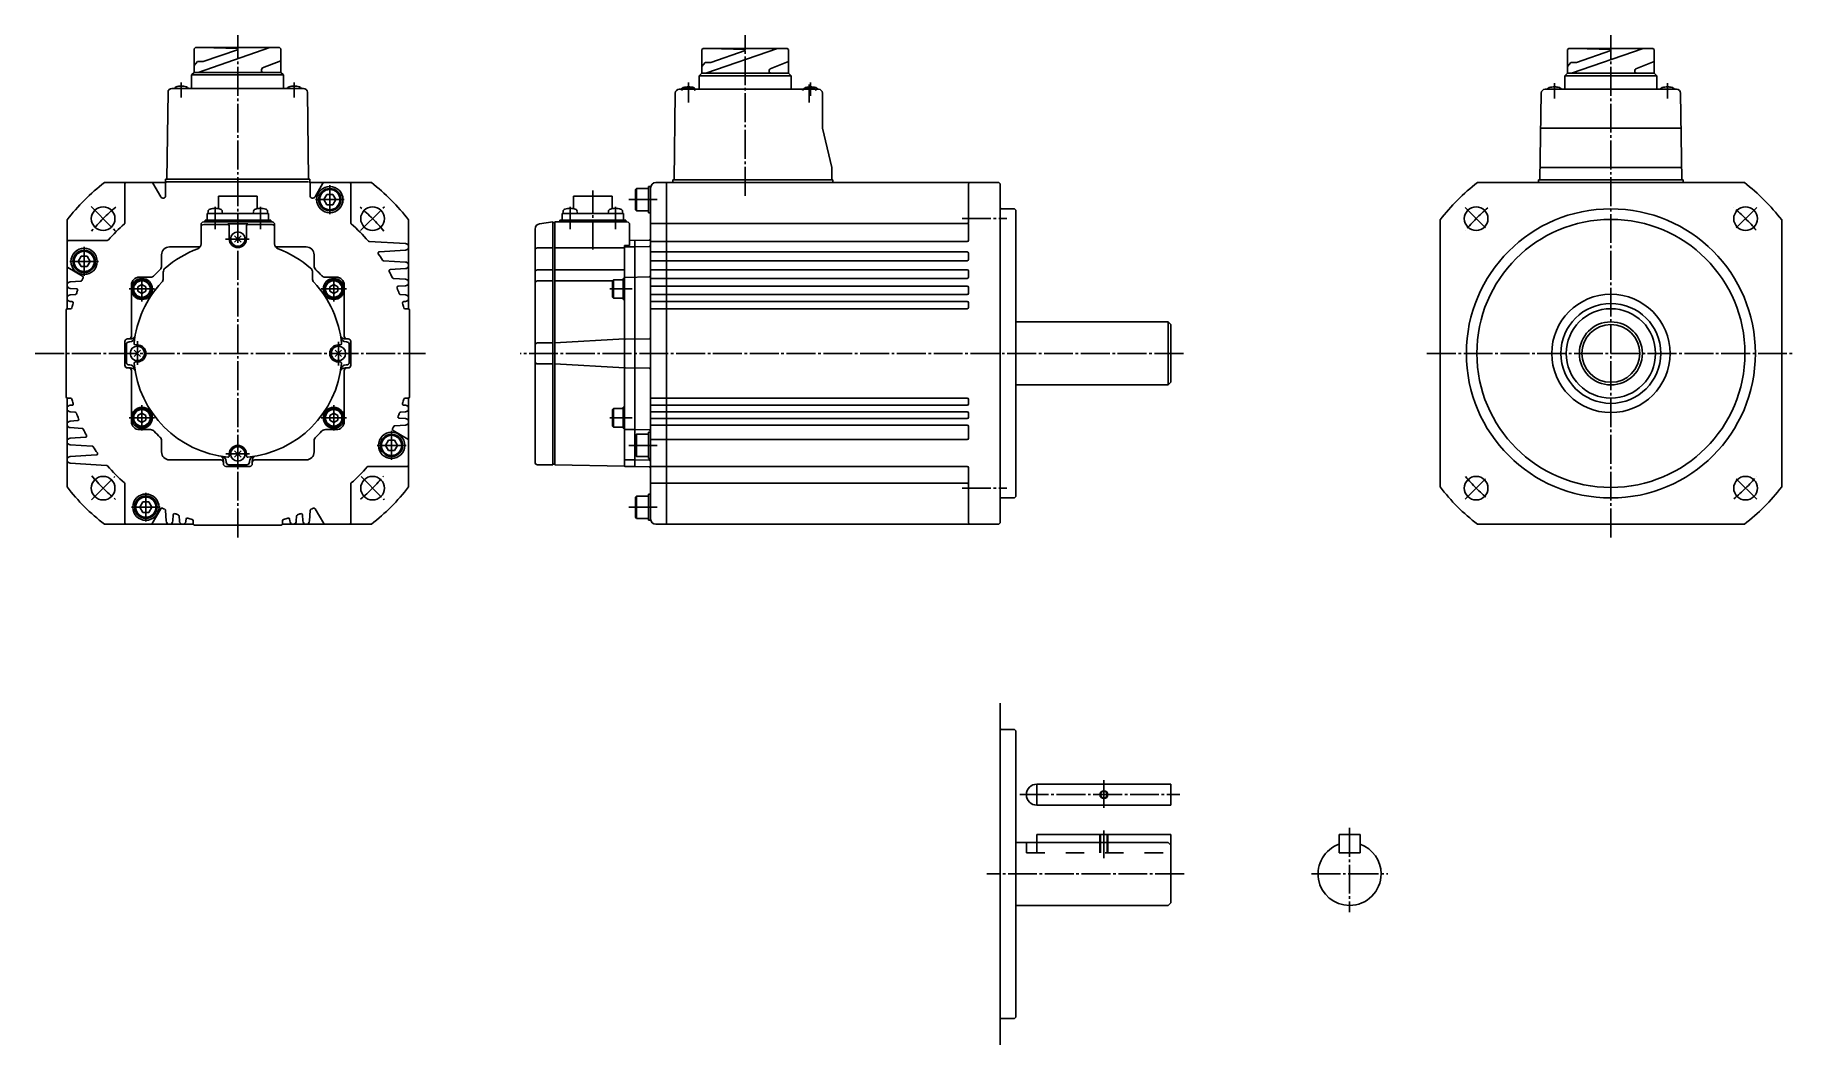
# Model space of a CAD drawing. Extents: x -335 to 335, y -171 to 213.
import ezdxf

# ---------------------------------------------------------------- set-up
doc = ezdxf.new("R2010")
doc.units = 0
doc.linetypes.add('DASH_CENTER', pattern=[14, 11, -1, 1, -1])
doc.linetypes.add('DASHED', pattern=[15, 7, -8])
doc.layers.get('0').update_dxf_attribs({"linetype": 'CONTINUOUS'})

msp = doc.modelspace()

# ---------------------------------------------------------------- linework, layer by layer
at = {"color": 7, "linetype": 'CONTINUOUS'}
for p, q in [((-274.05, 208.25), (-273.55, 208.75)), ((-274.05, 199.31), (-274.05, 208.25)), ((-241.56, 208.75), (-273.55, 208.75)), ((-241.56, 208.75), (-273.54, 208.75)), ((-245.23, 208.75), (-272.53, 199.31)), ((-271.03, 208.75), (-257.61, 208.36)), ((-257.61, 207.89), (-270.62, 203.4)), ((-257.61, 208.36), (-257.61, 207.89)), ((-241.06, 208.25), (-241.56, 208.75)), ((-241.06, 208.25), (-241.06, 199.31)), ((-80.85, 207.95), (-80.35, 208.45)), ((-80.85, 199.01), (-80.85, 207.95)), ((-48.35, 208.45), (-80.35, 208.45)), ((-48.35, 208.45), (-80.34, 208.45)), ((-52.02, 208.45), (-79.33, 199.01)), ((-49.48, 208.45), (-79.23, 208.45)), ((-77.82, 208.45), (-64.41, 208.06)), ((-64.41, 208.06), (-64.41, 207.59)), ((-47.85, 207.95), (-48.35, 208.45)), ((-47.85, 207.95), (-47.85, 199.01)), ((248.58, 207.95), (249.08, 208.45)), ((248.58, 199.01), (248.58, 207.95)), ((281.07, 208.45), (249.08, 208.45)), ((281.07, 208.45), (249.09, 208.45)), ((277.41, 208.45), (250.1, 199.01)), ((251.61, 208.45), (265.02, 208.06)), ((265.02, 208.06), (265.02, 207.59)), ((281.57, 207.95), (281.07, 208.45)), ((281.57, 207.95), (281.57, 199.01)), ((-274.05, 201.9), (-272.8, 203.4)), ((-270.62, 203.4), (-272.8, 203.4)), ((-241.06, 203.72), (-248.02, 200.99)), ((-80.85, 201.6), (-79.59, 203.1)), ((-77.41, 203.1), (-79.59, 203.1)), ((-64.41, 207.59), (-77.41, 203.1)), ((-47.85, 203.42), (-54.81, 200.69)), ((248.58, 201.6), (249.83, 203.1)), ((252.02, 203.1), (249.83, 203.1)), ((265.02, 207.59), (252.02, 203.1)), ((281.57, 203.42), (274.61, 200.69)), ((-275.08, 193.2), (-275.05, 198.31)), ((-275.05, 198.31), (-274.05, 199.31)), ((-240.06, 198.31), (-275.05, 198.31)), ((-274.05, 199.31), (-247.74, 199.31)), ((-248.49, 200.29), (-248.49, 200.06)), ((-247.74, 199.31), (-241.06, 199.31)), ((-241.06, 199.31), (-240.06, 198.31)), ((-241.06, 199.31), (-240.06, 198.31)), ((-240.06, 198.31), (-240.03, 193.2)), ((-81.88, 192.9), (-81.85, 198.01)), ((-81.85, 198.01), (-80.85, 199.01)), ((-46.85, 198.01), (-81.85, 198.01)), ((-80.85, 199.01), (-54.54, 199.01)), ((-55.29, 199.99), (-55.29, 199.76)), ((-54.54, 199.01), (-47.85, 199.01)), ((-47.85, 199.01), (-46.85, 198.01)), ((-47.85, 199.01), (-46.85, 198.01)), ((-46.85, 198.01), (-46.82, 192.9)), ((247.55, 192.9), (247.58, 198.01)), ((247.58, 198.01), (248.58, 199.01)), ((282.57, 198.01), (247.58, 198.01)), ((248.58, 199.01), (274.89, 199.01)), ((274.14, 199.99), (274.14, 199.76)), ((274.89, 199.01), (281.57, 199.01)), ((281.57, 199.01), (282.57, 198.01)), ((281.57, 199.01), (282.57, 198.01)), ((282.57, 198.01), (282.61, 192.9)), ((-284.02, 191.72), (-284.49, 158.7)), ((-282.52, 193.2), (-257.5, 193.2)), ((-257.5, 193.2), (-232.48, 193.2)), ((-230.5, 158.7), (-230.98, 191.72)), ((-90.97, 191.42), (-91.45, 158.4)), ((-89.47, 192.9), (-62.95, 192.9)), ((-62.95, 192.9), (-36.45, 192.9)), ((-34.95, 191.4), (-34.95, 178.1)), ((238.56, 191.42), (238.08, 158.4)), ((240.05, 192.9), (265.08, 192.9)), ((265.08, 192.9), (290.1, 192.9)), ((292.07, 158.4), (291.6, 191.42)), ((-31.45, 163.1), (-34.95, 178.1)), ((238.36, 178.1), (265.08, 178.1)), ((265.08, 178.1), (291.79, 178.1)), ((-31.45, 158.4), (-31.45, 163.1)), ((238.15, 163.1), (265.08, 163.1)), ((265.08, 163.1), (292, 163.1)), ((-284.9, 157.4), (-308.25, 157.4)), ((-300.44, 142.03), (-300.44, 156.9)), ((-299.94, 157.4), (-290.23, 157.4)), ((-286.81, 151.97), (-289.79, 157.15)), ((-285, 157.7), (-285, 158.7)), ((-285, 158.7), (-257.44, 158.7)), ((-285, 157.7), (-284.5, 157.7)), ((-284.94, 152.47), (-284.94, 157.2)), ((-284.35, 157.7), (-257.44, 157.7)), ((-257.44, 158.7), (-230, 158.7)), ((-257.44, 157.7), (-230.76, 157.7)), ((-230.5, 157.7), (-230, 157.7)), ((-230, 158.7), (-230, 157.7)), ((-206.63, 157.4), (-229.98, 157.4)), ((-229.94, 152.47), (-229.94, 157.2)), ((-225.08, 157.15), (-228.07, 151.97)), ((-214.44, 142.03), (-214.44, 156.9)), ((-105.75, 155.15), (-106.15, 154.75)), ((-105.75, 155.15), (-106.15, 154.75)), ((-106.15, 150.9), (-106.15, 154.75)), ((-105.75, 155.15), (-101.15, 155.15)), ((-105.75, 155.15), (-101.15, 155.15)), ((-105.75, 155.15), (-105.75, 150.9)), ((-100.35, 155.9), (-101.15, 155.9)), ((-101.15, 145.9), (-101.15, 155.9)), ((-101.15, 150.9), (-101.15, 155.15)), ((-101.15, 150.9), (-101.15, 155.15)), ((-100.35, 155.4), (-100.35, 28.9)), ((-94.35, 157.4), (-98.35, 157.4)), ((-94.35, 157.4), (2.54, 157.4)), ((-94.35, 157.4), (21.15, 157.4)), ((-94.35, 27.4), (-94.35, 157.4)), ((-91.95, 158.4), (-30.95, 158.4)), ((-91.95, 158.4), (-91.95, 157.4)), ((-30.95, 158.4), (-30.95, 157.4)), ((20.65, 156.9), (21.15, 157.4)), ((20.65, 142.3), (20.65, 156.9)), ((21.15, 157.4), (32.15, 157.4)), ((32.65, 156.9), (32.15, 157.4)), ((32.65, 123.74), (32.65, 156.9)), ((288.08, 157.4), (214.27, 157.4)), ((237.58, 157.4), (237.58, 158.4)), ((237.58, 158.4), (265.08, 158.4)), ((315.88, 157.4), (242.08, 157.4)), ((265.08, 158.4), (292.58, 158.4)), ((265.08, 157.4), (292.08, 157.4)), ((265.08, 157.4), (292.08, 157.4)), ((292.58, 158.4), (292.58, 157.4)), ((-264.84, 147.49), (-264.84, 152.15)), ((-264.84, 152.15), (-250.04, 152.15)), ((-250.04, 152.15), (-250.04, 147.49)), ((-223.59, 152.9), (-224.75, 150.9)), ((-224.75, 150.9), (-223.59, 148.9)), ((-221.28, 152.9), (-223.59, 152.9)), ((-223.59, 148.9), (-221.28, 148.9)), ((-220.13, 150.9), (-221.28, 152.9)), ((-221.28, 148.9), (-220.13, 150.9)), ((-129.75, 147.49), (-129.75, 152.15)), ((-129.75, 152.15), (-114.95, 152.15)), ((-114.95, 152.15), (-114.95, 147.49)), ((-106.15, 147.05), (-106.15, 150.9)), ((-105.75, 150.9), (-105.75, 146.65)), ((-101.15, 146.65), (-101.15, 150.9)), ((-101.15, 146.65), (-101.15, 150.9)), ((-100.35, 148.4), (-100.35, 145.95)), ((38.15, 147.4), (33.15, 147.4)), ((38.65, 146.9), (38.15, 147.4)), ((-322.44, 109.35), (-322.44, 143.2)), ((-271.44, 141.4), (-271.44, 134.08)), ((-270.44, 142.4), (-244.44, 142.4)), ((-270.44, 141.4), (-261.19, 141.4)), ((-269.94, 143.1), (-269.94, 142.4)), ((-269.94, 143.1), (-244.94, 143.1)), ((-245.74, 145.6), (-269.14, 145.6)), ((-269.14, 145.6), (-269.14, 143.1)), ((-268.75, 146.44), (-268.82, 145.6)), ((-268.82, 145.6), (-263.32, 145.6)), ((-263.32, 145.6), (-263.39, 146.44)), ((-261.19, 141.4), (-261.19, 141.74)), ((-261.19, 141.74), (-253.69, 141.74)), ((-260.69, 135.9), (-260.69, 140.9)), ((-254.19, 135.9), (-254.19, 140.9)), ((-253.69, 141.4), (-253.69, 141.74)), ((-253.69, 141.4), (-244.44, 141.4)), ((-251.49, 146.44), (-251.56, 145.6)), ((-251.56, 145.6), (-246.06, 145.6)), ((-246.06, 145.6), (-246.13, 146.44)), ((-245.74, 143.1), (-245.74, 145.6)), ((-244.94, 142.4), (-244.94, 143.1)), ((-243.44, 141.4), (-243.44, 134.08)), ((-192.44, 143.2), (-192.44, 109.35)), ((-137.55, 142.4), (-142.63, 141.67)), ((-137.55, 142.4), (-137.55, 50)), ((-136.85, 142.2), (-137.55, 142.2)), ((-136.85, 50), (-136.85, 142.4)), ((-109.35, 142.4), (-136.85, 142.4)), ((-134.85, 143.1), (-109.85, 143.1)), ((-134.85, 143.1), (-134.85, 142.4)), ((-134.05, 145.6), (-134.05, 143.1)), ((-110.65, 145.6), (-134.05, 145.6)), ((-133.66, 146.44), (-133.73, 145.6)), ((-133.73, 145.6), (-128.23, 145.6)), ((-128.23, 145.6), (-128.3, 146.44)), ((-116.4, 146.44), (-116.47, 145.6)), ((-116.47, 145.6), (-110.97, 145.6)), ((-110.97, 145.6), (-111.04, 146.44)), ((-110.65, 143.1), (-110.65, 145.6)), ((-109.85, 142.4), (-109.85, 143.1)), ((-108.35, 141.4), (-108.35, 133.6)), ((-106.15, 147.05), (-105.75, 146.65)), ((-106.15, 147.05), (-105.75, 146.65)), ((-101.15, 146.65), (-105.75, 146.65)), ((-101.15, 146.65), (-105.35, 146.65)), ((-100.35, 145.9), (-101.15, 145.9)), ((20.15, 141.8), (-100.35, 141.8)), ((20.65, 135.5), (20.65, 141.8)), ((32.65, 92.4), (32.65, 147.2)), ((38.65, 92.4), (38.65, 146.9)), ((200.08, 41.59), (200.08, 143.2)), ((330.08, 143.2), (330.08, 41.59)), ((-322.44, 134.9), (-322.44, 125.48)), ((-307.08, 135.4), (-321.94, 135.4)), ((-258.68, 134.66), (-256.2, 137.13)), ((-256.2, 134.66), (-258.68, 137.13)), ((-207.48, 134.99), (-193.69, 134.15)), ((-144.35, 51), (-144.35, 139.69)), ((-108.35, 135.43), (-106.35, 135.4)), ((-100.84, 135.5), (-106.35, 135.4)), ((-106.35, 135.4), (-106.35, 63.4)), ((-100.35, 135), (20.15, 135)), ((-317.09, 129.4), (-318.25, 127.4)), ((-318.25, 127.4), (-317.09, 125.4)), ((-314.78, 129.4), (-317.09, 129.4)), ((-313.63, 127.4), (-314.78, 129.4)), ((-314.78, 125.4), (-313.63, 127.4)), ((-286.44, 125.7), (-286.44, 129.9)), ((-283.44, 132.9), (-271.83, 132.9)), ((-243.05, 132.9), (-231.44, 132.9)), ((-228.44, 129.9), (-228.44, 125.7)), ((-203.61, 131.04), (-193.69, 131.65)), ((-202, 127.65), (-193.69, 127.15)), ((-137.55, 132.52), (-143.35, 132.52)), ((-136.85, 132.52), (-110.35, 132.52)), ((-110.35, 49.47), (-110.35, 133.4)), ((-110.35, 133.4), (-108.55, 133.4)), ((-110.06, 132.9), (-108.35, 132.93)), ((-108.35, 132.93), (-106.35, 132.9)), ((-100.84, 133.01), (-106.35, 132.91)), ((-100.35, 130.98), (20.15, 130.98)), ((-100.35, 129.9), (-100.35, 92.4)), ((-100.35, 127.67), (20.15, 127.67)), ((20.65, 130.48), (20.65, 128.17)), ((-316.51, 121.77), (-322.19, 125.05)), ((-317.09, 125.4), (-314.78, 125.4)), ((-294.94, 121.4), (-290.74, 121.4)), ((-285.84, 120.87), (-285.84, 123.31)), ((-229.04, 123.31), (-229.04, 120.87)), ((-224.13, 121.4), (-219.94, 121.4)), ((-199.42, 124.3), (-193.69, 124.65)), ((-198.19, 120.92), (-193.69, 120.65)), ((-137.55, 124.15), (-143.35, 124.15)), ((-110.35, 124.15), (-136.85, 124.15)), ((-110.85, 112.9), (-110.85, 120.9)), ((-110.85, 120.9), (-110.35, 120.9)), ((-100.84, 121.49), (-110.06, 121.33)), ((-106.35, 126.9), (-106.35, 49.39)), ((-100.35, 124.25), (20.15, 124.25)), ((-100.35, 105.4), (-100.35, 121.4)), ((-100.35, 120.94), (20.15, 120.94)), ((20.65, 123.75), (20.65, 121.44)), ((-317.18, 119.89), (-321.19, 119.65)), ((-318.85, 117), (-321.19, 117.15)), ((-319.32, 114.76), (-321.19, 114.65)), ((-297.94, 98.9), (-297.94, 118.4)), ((-293.94, 118.63), (-295.44, 117.76)), ((-295.44, 117.76), (-295.44, 116.03)), ((-295.44, 116.03), (-293.94, 115.16)), ((-292.44, 117.76), (-293.94, 118.63)), ((-293.94, 115.16), (-292.44, 116.03)), ((-292.44, 116.03), (-292.44, 117.76)), ((-220.94, 118.63), (-222.44, 117.76)), ((-222.44, 117.76), (-222.44, 116.03)), ((-222.44, 116.03), (-220.94, 115.16)), ((-219.44, 117.76), (-220.94, 118.63)), ((-220.94, 115.16), (-219.44, 116.03)), ((-219.44, 116.03), (-219.44, 117.76)), ((-216.94, 118.4), (-216.94, 98.9)), ((-196.43, 117.98), (-193.69, 118.15)), ((-195.56, 114.76), (-193.69, 114.65)), ((-143.35, 120), (-137.55, 120)), ((-136.85, 120), (-114.85, 120)), ((-114.5, 120.4), (-114.85, 120.05)), ((-114.85, 113.75), (-114.85, 120.05)), ((-114.5, 120.4), (-114.5, 113.4)), ((-114.5, 120.4), (-110.85, 120.4)), ((-100.35, 117.94), (20.15, 117.94)), ((-100.35, 114.78), (20.15, 114.78)), ((20.65, 117.44), (20.65, 115.28)), ((-322.74, 75.9), (-322.74, 108.9)), ((-321.08, 109.4), (-322.24, 109.4)), ((-320.55, 112.11), (-321.19, 112.15)), ((-194.33, 112.11), (-193.69, 112.15)), ((-192.64, 109.4), (-193.8, 109.4)), ((-192.14, 75.9), (-192.14, 108.9)), ((-114.85, 113.75), (-114.5, 113.4)), ((-110.85, 113.4), (-114.5, 113.4)), ((-110.85, 112.9), (-110.35, 112.9)), ((-100.35, 112.15), (20.15, 112.15)), ((-100.35, 109.4), (20.15, 109.4)), ((20.65, 111.65), (20.65, 109.9)), ((38.65, 104.4), (96.65, 104.4)), ((97.65, 103.4), (96.65, 104.4)), ((96.65, 104.4), (96.65, 80.4)), ((97.65, 103.4), (97.65, 81.4)), ((-300.44, 87.85), (-300.44, 96.94)), ((-300.44, 87.9), (-300.44, 96.9)), ((-300.44, 87.89), (-300.44, 96.89)), ((-299.84, 95.8), (-299.84, 89)), ((-299.44, 97.9), (-298.94, 97.9)), ((-298.26, 97.89), (-299.44, 97.89)), ((-298.59, 96.8), (-298.84, 96.8)), ((-295.69, 95.65), (-296.41, 95.65)), ((-219.19, 95.65), (-218.47, 95.65)), ((-215.44, 97.89), (-216.62, 97.89)), ((-216.04, 96.8), (-216.28, 96.8)), ((-215.94, 97.9), (-215.44, 97.9)), ((-215.04, 95.8), (-215.04, 89)), ((-214.44, 97.05), (-214.44, 87.74)), ((-214.44, 96.94), (-214.44, 87.85)), ((-214.44, 96.9), (-214.44, 87.9)), ((-214.44, 96.89), (-214.44, 87.89)), ((-137.55, 96.4), (-143.35, 96.4)), ((-110.35, 97.9), (-136.85, 96.4)), ((-100.84, 97.99), (-110.06, 97.83)), ((-298.84, 88), (-298.59, 88)), ((-294.45, 91.16), (-296.93, 93.63)), ((-296.93, 91.16), (-294.45, 93.63)), ((-295.69, 89.15), (-296.41, 89.15)), ((-220.43, 91.16), (-217.95, 93.63)), ((-217.95, 91.16), (-220.43, 93.63)), ((-219.19, 89.15), (-218.47, 89.15)), ((-216.28, 88), (-216.04, 88)), ((-143.35, 88.4), (-137.55, 88.4)), ((-136.85, 88.4), (-110.35, 86.9)), ((-100.35, 92.4), (-100.35, 54.9)), ((32.65, 92.4), (32.65, 27.9)), ((38.65, 37.9), (38.65, 92.4)), ((-299.44, 86.9), (-298.94, 86.9)), ((-299.44, 86.89), (-298.26, 86.89)), ((-297.94, 84.9), (-297.94, 85.9)), ((-297.94, 66.4), (-297.94, 84.9)), ((-216.94, 85.9), (-216.94, 84.9)), ((-216.94, 84.9), (-216.94, 66.4)), ((-216.62, 86.89), (-215.44, 86.89)), ((-215.44, 86.9), (-215.94, 86.9)), ((-110.06, 86.96), (-100.84, 86.8)), ((96.65, 80.4), (38.65, 80.4)), ((97.65, 81.4), (96.65, 80.4)), ((-322.44, 41.59), (-322.44, 75.44)), ((-322.24, 75.4), (-321.08, 75.4)), ((-193.8, 75.4), (-192.64, 75.4)), ((-192.44, 75.44), (-192.44, 41.59)), ((-100.35, 63.4), (-100.35, 79.4)), ((-100.35, 75.4), (15.65, 75.4)), ((-100.35, 72.65), (-100.35, 75.4)), ((15.65, 75.4), (20.15, 75.4)), ((20.65, 73.15), (20.65, 74.9)), ((-320.55, 72.68), (-321.19, 72.65)), ((-319.32, 70.03), (-321.19, 70.15)), ((-293.94, 69.63), (-295.44, 68.76)), ((-295.44, 68.76), (-295.44, 67.03)), ((-295.44, 67.03), (-293.94, 66.16)), ((-292.44, 68.76), (-293.94, 69.63)), ((-293.94, 66.16), (-292.44, 67.03)), ((-292.44, 67.03), (-292.44, 68.76)), ((-220.94, 69.63), (-222.44, 68.76)), ((-222.44, 68.76), (-222.44, 67.03)), ((-222.44, 67.03), (-220.94, 66.16)), ((-219.44, 68.76), (-220.94, 69.63)), ((-220.94, 66.16), (-219.44, 67.03)), ((-219.44, 67.03), (-219.44, 68.76)), ((-196.03, 67.79), (-193.69, 67.65)), ((-195.56, 70.03), (-193.69, 70.15)), ((-194.33, 72.68), (-193.69, 72.65)), ((-114.5, 71.4), (-114.85, 71.05)), ((-114.85, 64.75), (-114.85, 71.05)), ((-114.5, 71.4), (-110.85, 71.4)), ((-114.5, 71.4), (-114.5, 64.4)), ((-110.85, 71.9), (-110.35, 71.9)), ((-110.85, 63.9), (-110.85, 71.9)), ((-100.35, 72.65), (15.65, 72.65)), ((-100.35, 70.15), (-100.35, 72.65)), ((-100.35, 70.15), (15.65, 70.15)), ((-100.35, 67.65), (-100.35, 70.15)), ((-100.35, 67.65), (15.65, 67.65)), ((-100.35, 65.15), (-100.35, 67.65)), ((15.65, 72.65), (20.15, 72.65)), ((15.65, 70.15), (20.15, 70.15)), ((15.65, 67.65), (20.15, 67.65)), ((20.65, 68.15), (20.65, 69.65)), ((-318.45, 66.81), (-321.19, 66.65)), ((-316.68, 63.87), (-321.19, 64.15)), ((-315.46, 60.5), (-321.19, 60.15)), ((-290.74, 63.4), (-294.94, 63.4)), ((-219.94, 63.4), (-224.13, 63.4)), ((-198.37, 63.02), (-192.69, 59.74)), ((-197.7, 64.9), (-193.69, 65.15)), ((-114.85, 64.75), (-114.5, 64.4)), ((-110.85, 64.4), (-114.5, 64.4)), ((-110.85, 63.9), (-110.35, 63.9)), ((-110.06, 63.46), (-106.35, 63.4)), ((-106.35, 63.4), (-100.84, 63.3)), ((-106.35, 63.4), (-106.35, 57.9)), ((-105.75, 61.65), (-106.15, 61.25)), ((-105.75, 61.65), (-106.15, 61.25)), ((-106.15, 53.55), (-106.15, 61.25)), ((-106.15, 53.55), (-106.15, 61.25)), ((-105.75, 61.65), (-101.15, 61.65)), ((-105.75, 61.65), (-105.75, 53.15)), ((-105.75, 61.65), (-101.15, 61.65)), ((-105.75, 61.65), (-105.75, 53.15)), ((-101.15, 52.4), (-101.15, 62.4)), ((-100.35, 62.4), (-101.15, 62.4)), ((-101.15, 57.4), (-101.15, 61.65)), ((-101.15, 57.4), (-101.15, 61.65)), ((-100.35, 65.15), (15.65, 65.15)), ((-100.35, 59.6), (-100.35, 65.15)), ((15.65, 65.15), (20.15, 65.15)), ((20.65, 60.1), (20.65, 64.65)), ((-312.88, 57.14), (-321.19, 57.65)), ((-311.27, 53.75), (-321.19, 53.15)), ((-286.44, 54.9), (-286.44, 59.09)), ((-260.69, 54.15), (-260.69, 53.43)), ((-258.68, 52.91), (-256.2, 55.38)), ((-256.2, 52.91), (-258.68, 55.38)), ((-254.19, 54.15), (-254.19, 53.43)), ((-228.44, 59.09), (-228.44, 54.9)), ((-200.09, 59.4), (-201.25, 57.4)), ((-201.25, 57.4), (-200.09, 55.4)), ((-197.78, 59.4), (-200.09, 59.4)), ((-200.09, 55.4), (-197.78, 55.4)), ((-196.63, 57.4), (-197.78, 59.4)), ((-197.78, 55.4), (-196.63, 57.4)), ((-192.44, 49.9), (-192.44, 59.31)), ((-101.15, 53.15), (-101.15, 57.4)), ((-101.15, 53.15), (-101.15, 57.4)), ((-100.35, 59.6), (15.65, 59.6)), ((-100.35, 54.9), (-100.35, 52.45)), ((15.65, 59.6), (20.15, 59.6)), ((-307.4, 49.8), (-321.19, 50.65)), ((-263.94, 51.9), (-283.44, 51.9)), ((-264.21, 51.9), (-264.94, 51.9)), ((-262.94, 51.58), (-262.94, 50.4)), ((-262.94, 50.9), (-262.94, 50.4)), ((-252.9, 49.4), (-261.98, 49.4)), ((-252.94, 49.4), (-261.94, 49.4)), ((-252.94, 49.4), (-261.94, 49.4)), ((-261.84, 51.24), (-261.84, 51)), ((-260.84, 50), (-254.04, 50)), ((-253.04, 51), (-253.04, 51.24)), ((-251.94, 50.4), (-251.94, 51.58)), ((-251.94, 50.9), (-251.94, 50.4)), ((-231.44, 51.9), (-250.94, 51.9)), ((-207.8, 49.4), (-192.94, 49.4)), ((-143.35, 50), (-137.55, 50)), ((-137.55, 50.2), (-136.85, 50.2)), ((-136.85, 50), (-110.35, 49.47)), ((-108.35, 51.88), (-110.06, 51.91)), ((-108.35, 49.36), (-110.06, 49.39)), ((-106.35, 51.91), (-108.35, 51.88)), ((-106.35, 49.4), (-108.35, 49.36)), ((-106.35, 51.89), (-100.84, 51.8)), ((-106.35, 49.39), (-100.84, 49.29)), ((-106.15, 53.55), (-105.75, 53.15)), ((-106.15, 53.55), (-105.75, 53.15)), ((-101.15, 53.15), (-105.75, 53.15)), ((-101.15, 53.15), (-105.75, 53.15)), ((-100.35, 52.4), (-101.15, 52.4)), ((-100.35, 52.45), (-100.35, 52.1)), ((-100.35, 49.4), (20.15, 49.4)), ((20.65, 48.9), (20.65, 27.9)), ((-300.44, 42.76), (-300.44, 27.9)), ((-214.44, 27.9), (-214.44, 42.76)), ((20.15, 42.99), (-100.35, 42.99)), ((-293.59, 35.9), (-294.75, 33.9)), ((-294.75, 33.9), (-293.59, 31.9)), ((-291.28, 35.9), (-293.59, 35.9)), ((-290.13, 33.9), (-291.28, 35.9)), ((-291.28, 31.9), (-290.13, 33.9)), ((-105.75, 38.15), (-106.15, 37.75)), ((-105.75, 38.15), (-106.15, 37.75)), ((-106.15, 30.05), (-106.15, 37.75)), ((-106.15, 30.05), (-106.15, 37.75)), ((-105.75, 38.15), (-105.75, 29.65)), ((-105.75, 38.15), (-101.15, 38.15)), ((-105.75, 38.15), (-105.75, 29.65)), ((-105.75, 38.15), (-101.15, 38.15)), ((-100.35, 38.9), (-101.15, 38.9)), ((-101.15, 28.9), (-101.15, 38.9)), ((-101.15, 33.9), (-101.15, 38.15)), ((-101.15, 33.9), (-101.15, 38.15)), ((-101.15, 29.65), (-101.15, 33.9)), ((-101.15, 29.65), (-101.15, 33.9)), ((38.15, 37.4), (32.65, 37.4)), ((38.15, 37.4), (38.65, 37.9)), ((-274.4, 27.4), (-308.25, 27.4)), ((-299.94, 27.4), (-290.53, 27.4)), ((-293.59, 31.9), (-291.28, 31.9)), ((-286.81, 33.33), (-290.09, 27.65)), ((-284.93, 32.66), (-284.69, 28.65)), ((-282.05, 30.99), (-282.19, 28.65)), ((-279.8, 30.51), (-279.69, 28.65)), ((-277.15, 29.28), (-277.19, 28.65)), ((-274.44, 28.76), (-274.44, 27.6)), ((-273.94, 27.1), (-240.94, 27.1)), ((-206.63, 27.4), (-240.48, 27.4)), ((-240.44, 27.6), (-240.44, 28.76)), ((-237.69, 28.65), (-237.73, 29.28)), ((-235.19, 28.65), (-235.08, 30.51)), ((-232.69, 28.65), (-232.83, 30.99)), ((-230.19, 28.65), (-229.94, 32.66)), ((-224.78, 27.65), (-228.07, 33.33)), ((-224.35, 27.4), (-214.94, 27.4)), ((-106.15, 30.05), (-105.75, 29.65)), ((-106.15, 30.05), (-105.75, 29.65)), ((-101.15, 29.65), (-105.75, 29.65)), ((-101.15, 29.65), (-105.75, 29.65)), ((-100.35, 28.9), (-101.15, 28.9)), ((21.15, 27.4), (-98.35, 27.4)), ((20.65, 27.9), (21.15, 27.4)), ((32.15, 27.4), (21.15, 27.4)), ((32.65, 27.9), (32.15, 27.4)), ((265.08, 27.4), (214.27, 27.4)), ((315.88, 27.4), (265.08, 27.4)), ((32.65, -74.28), (32.65, -40.62)), ((32.65, -105.62), (32.65, -50.82)), ((38.15, -50.62), (33.15, -50.62)), ((38.15, -50.62), (38.65, -51.12)), ((38.65, -105.62), (38.65, -51.12)), ((97.65, -71.46), (46.65, -71.46)), ((46.65, -71.46), (46.65, -79.46)), ((97.65, -79.46), (97.65, -71.46)), ((46.65, -79.46), (97.65, -79.46)), ((38.65, -93.62), (42.65, -93.62)), ((42.65, -93.62), (46.65, -93.62)), ((97.65, -90.62), (46.65, -90.62)), ((46.65, -90.62), (46.65, -93.62)), ((46.65, -93.62), (96.65, -93.62)), ((96.65, -93.62), (97.65, -94.62)), ((97.65, -94.62), (97.65, -90.62)), ((169.65, -90.62), (161.65, -90.62)), ((161.65, -90.62), (161.65, -97.62)), ((169.65, -94.31), (169.65, -90.62)), ((97.65, -94.62), (97.65, -97.62)), ((97.65, -97.62), (97.65, -116.62)), ((161.65, -97.62), (169.65, -97.62)), ((169.65, -97.62), (169.65, -94.31)), ((32.65, -105.62), (32.65, -170.62)), ((38.65, -160.12), (38.65, -105.62)), ((96.65, -117.62), (38.65, -117.62)), ((97.65, -116.62), (96.65, -117.62)), ((38.15, -160.62), (32.65, -160.62)), ((38.15, -160.62), (38.65, -160.12))]:
    msp.add_line(p, q, dxfattribs=at)
at = {"color": 1, "linetype": 'DASH_CENTER'}
for p, q in [((-257.44, 22.4), (-257.44, 213.45)), ((-64.35, 152.4), (-64.35, 213.45)), ((265.08, 22.4), (265.08, 213.45)), ((-279, 189.7), (-279, 195.44)), ((-236, 189.7), (-236, 195.44)), ((-85.97, 187.87), (-85.97, 194.64)), ((-85.95, 190.4), (-85.95, 195.4)), ((-39.97, 194.64), (-39.97, 187.87)), ((-39.45, 195.4), (-39.45, 190.4)), ((243.58, 189.4), (243.58, 195.14)), ((286.58, 195.14), (286.58, 189.4)), ((-222.44, 150.9), (-222.44, 156.4)), ((-122.35, 131.95), (-122.35, 154.34)), ((-313.3, 148.26), (-304.11, 139.06)), ((-266.07, 148.2), (-266.07, 139.7)), ((-248.81, 139.7), (-248.81, 148.2)), ((-222.44, 150.9), (-227.94, 150.9)), ((-222.44, 150.9), (-222.44, 145.4)), ((-222.44, 150.9), (-216.94, 150.9)), ((-210.7, 139.14), (-201.65, 148.19)), ((-130.98, 148.2), (-130.98, 139.7)), ((-113.72, 139.7), (-113.72, 148.2)), ((-108.65, 150.9), (-106.15, 150.9)), ((-106.15, 150.9), (-105.75, 150.9)), ((-105.75, 150.9), (-97.85, 150.9)), ((209.57, 147.9), (218.05, 139.42)), ((320.58, 147.9), (312.1, 139.42)), ((18.15, 143.66), (35.15, 143.66)), ((-262.18, 135.9), (-253.13, 135.9)), ((-315.94, 127.4), (-321.44, 127.4)), ((-315.94, 127.4), (-315.94, 132.9)), ((-315.94, 127.4), (-310.44, 127.4)), ((-315.94, 127.4), (-315.94, 121.9)), ((-293.94, 112.1), (-293.94, 121.7)), ((-220.94, 121.7), (-220.94, 112.1)), ((-289.14, 116.9), (-298.74, 116.9)), ((-216.14, 116.9), (-225.74, 116.9)), ((-115.85, 116.9), (-107.35, 116.9)), ((-295.69, 97.01), (-295.69, 92.4)), ((-219.19, 87.78), (-219.19, 96.79)), ((-334.56, 92.4), (-186.07, 92.4)), ((-295.69, 92.4), (-295.69, 88)), ((102.38, 92.4), (-150.05, 92.4)), ((195.08, 92.4), (335.08, 92.4)), ((-298.74, 67.9), (-289.14, 67.9)), ((-293.94, 63.1), (-293.94, 72.7)), ((-225.74, 67.9), (-216.14, 67.9)), ((-220.94, 72.7), (-220.94, 63.1)), ((-115.85, 67.9), (-107.35, 67.9)), ((-198.94, 57.4), (-198.94, 62.9)), ((-262.05, 54.15), (-253.05, 54.15)), ((-198.94, 57.4), (-204.44, 57.4)), ((-198.94, 57.4), (-193.44, 57.4)), ((-198.94, 57.4), (-198.94, 51.9)), ((-108.65, 57.4), (-97.85, 57.4)), ((-313.16, 36.68), (-304.25, 45.59)), ((-210.56, 45.51), (-201.79, 36.75)), ((18.15, 41.13), (35.15, 41.13)), ((209.57, 36.89), (218.05, 45.37)), ((320.58, 36.89), (312.1, 45.37)), ((-292.44, 33.9), (-297.94, 33.9)), ((-292.44, 33.9), (-292.44, 39.4)), ((-292.44, 33.9), (-292.44, 28.4)), ((-292.44, 33.9), (-286.94, 33.9)), ((-108.65, 33.9), (-97.85, 33.9)), ((72.15, -80.5), (72.15, -70)), ((40.1, -75.46), (101.09, -75.46)), ((72.15, -99.62), (72.15, -89.12)), ((165.65, -88.12), (165.65, -120.12)), ((102.65, -105.62), (27.65, -105.62)), ((151.15, -105.62), (165.65, -105.62)), ((165.65, -105.62), (180.15, -105.62))]:
    msp.add_line(p, q, dxfattribs=at)
at = {"color": 2, "linetype": 'DASHED'}
for p, q in [((42.65, -93.62), (42.65, -97.62)), ((70.65, -90.62), (70.65, -97.62)), ((73.65, -90.62), (73.65, -97.62)), ((42.65, -97.62), (97.65, -97.62))]:
    msp.add_line(p, q, dxfattribs=at)
at = {"color": 7, "linetype": 'DASHED'}
for p, q in [((46.65, -93.62), (46.65, -97.62)), ((70.9, -90.62), (70.9, -97.62)), ((73.4, -90.62), (73.4, -97.62))]:
    msp.add_line(p, q, dxfattribs=at)
at = {"color": 7, "linetype": 'CONTINUOUS'}
for centre, radius in [((-222.44, 150.9), 5), ((-222.44, 150.9), 4.25), ((-222.44, 150.9), 3.85), ((-308.7, 143.66), 4.5), ((-206.17, 143.66), 4.5), ((-206.17, 143.66), 4.5), ((213.81, 143.66), 4.5), ((316.34, 143.66), 4.5), ((-257.44, 135.9), 2.75), ((-315.94, 127.4), 5), ((-315.94, 127.4), 4.25), ((-315.94, 127.4), 3.85), ((-293.94, 116.9), 4), ((-220.94, 116.9), 4), ((-293.94, 116.9), 3.5), ((-293.94, 116.9), 3.15), ((-220.94, 116.9), 3.5), ((-220.94, 116.9), 3.15), ((265.08, 92.4), 12), ((265.08, 92.4), 11), ((-295.69, 92.4), 2.75), ((-219.19, 92.4), 2.75), ((-293.94, 67.9), 4), ((-293.94, 67.9), 3.5), ((-293.94, 67.9), 3.15), ((-220.94, 67.9), 4), ((-220.94, 67.9), 3.5), ((-220.94, 67.9), 3.15), ((-198.94, 57.4), 5), ((-198.94, 57.4), 4.25), ((-198.94, 57.4), 3.85), ((-257.44, 54.15), 2.75), ((-308.7, 41.13), 4.5), ((-206.17, 41.13), 4.5), ((213.81, 41.13), 4.5), ((316.34, 41.13), 4.5), ((-292.44, 33.9), 5), ((-292.44, 33.9), 4.25), ((-292.44, 33.9), 3.85), ((72.15, -75.46), 1.25)]:
    msp.add_circle(centre, radius, dxfattribs=at)
at = {"color": 2, "linetype": 'CONTINUOUS'}
msp.add_circle((72.15, -75.46), 1.5, dxfattribs=at)
at = {"color": 7, "linetype": 'CONTINUOUS'}
for centre, radius, start, end in [((-247.74, 200.29), 0.75, 111.422, 180), ((-247.74, 200.06), 0.75, 180, 270), ((-54.54, 199.99), 0.75, 111.422, 180), ((-54.54, 199.76), 0.75, 180, 270), ((274.89, 199.99), 0.75, 111.422, 180), ((274.89, 199.76), 0.75, 180, 270), ((-282.52, 191.7), 1.5, 90, 179.17684), ((-280.68, 192.84), 1, 106.25703, 158.90376), ((-279, 187.08), 7, 90, 106.25703), ((-279, 187.08), 7, 73.74297, 90), ((-277.32, 192.84), 1, 21.09624, 73.74297), ((-237.68, 192.84), 1, 106.25703, 158.90376), ((-236, 187.08), 7, 90, 106.25703), ((-236, 187.08), 7, 73.74297, 90), ((-234.32, 192.84), 1, 21.09624, 73.74297), ((-232.48, 191.7), 1.5, 0.82316, 90), ((-89.47, 191.4), 1.5, 90, 179.17684), ((-87.65, 192.04), 1, 106.25703, 158.90376), ((-87.63, 192.54), 1, 106.25703, 158.90376), ((-85.97, 186.28), 7, 90, 106.25703), ((-85.95, 186.78), 7, 90, 106.25703), ((-85.97, 186.28), 7, 73.74297, 90), ((-85.95, 186.78), 7, 73.74297, 90), ((-84.29, 192.04), 1, 21.09624, 73.74297), ((-84.27, 192.54), 1, 21.09624, 73.74297), ((-41.65, 192.04), 1, 106.25703, 158.90376), ((-41.13, 192.54), 1, 106.25703, 158.90376), ((-39.97, 186.28), 7, 90, 106.25703), ((-39.45, 186.78), 7, 90, 106.25703), ((-39.97, 186.28), 7, 73.74297, 90), ((-39.45, 186.78), 7, 73.74297, 90), ((-38.29, 192.04), 1, 21.09624, 73.74297), ((-37.77, 192.54), 1, 21.09624, 73.74297), ((-36.45, 191.4), 1.5, 0, 90), ((240.05, 191.4), 1.5, 90, 179.17684), ((241.9, 192.54), 1, 106.25703, 158.90376), ((243.58, 186.78), 7, 90, 106.25703), ((243.58, 186.78), 7, 73.74297, 90), ((245.26, 192.54), 1, 21.09624, 73.74297), ((284.9, 192.54), 1, 106.25703, 158.90376), ((286.58, 186.78), 7, 90, 106.25703), ((286.58, 186.78), 7, 73.74297, 90), ((288.26, 192.54), 1, 21.09624, 73.74297), ((290.1, 191.4), 1.5, 0.82316, 90), ((-257.44, 92.4), 82.5, 128.01228, 141.98772), ((-299.94, 156.9), 0.5, 90, 180), ((-290.23, 156.9), 0.5, 30, 90), ((-284.44, 157.2), 0.5, 90, 180), ((-230.44, 157.2), 0.5, 0, 90), ((-224.65, 156.9), 0.5, 90, 150), ((-214.94, 156.9), 0.5, 0, 90), ((-257.44, 92.4), 82.5, 38.01228, 51.98772), ((-98.35, 155.4), 2, 90, 180), ((265.08, 92.4), 82.5, 128.01228, 141.98772), ((265.08, 92.4), 82.5, 38.01228, 51.98772), ((-285.94, 152.47), 1, 210, 0), ((-266.07, 140.6), 7, 90, 106.25703), ((-266.07, 140.6), 7, 73.74297, 90), ((-248.81, 140.6), 7, 90, 106.25703), ((-248.81, 140.6), 7, 73.74297, 90), ((-228.94, 152.47), 1, 180, 330), ((-130.98, 140.6), 7, 90, 106.25703), ((-130.98, 140.6), 7, 73.74297, 90), ((-113.72, 140.6), 7, 90, 106.25703), ((-113.72, 140.6), 7, 73.74297, 90), ((33.15, 147.9), 0.5, 180, 270), ((265.08, 92.4), 55, 90, 270), ((265.08, 92.4), 55, 270, 90), ((-257.44, 92.4), 65.5, 131.23058, 138.76942), ((-300.94, 142.03), 0.5, 311.23058, 0), ((-270.44, 141.4), 1, 90, 180), ((-270.44, 140.4), 1, 90, 180), ((-267.75, 146.36), 1, 106.25703, 175), ((-264.39, 146.36), 1, 5, 73.74297), ((-261.19, 140.9), 0.5, 0, 90), ((-253.69, 140.9), 0.5, 90, 180), ((-250.49, 146.36), 1, 106.25703, 175), ((-247.13, 146.36), 1, 5, 73.74297), ((-244.44, 141.4), 1, 0, 90), ((-244.44, 140.4), 1, 0, 90), ((-213.94, 142.03), 0.5, 180, 228.76942), ((-257.44, 92.4), 65.5, 40.76188, 48.76942), ((-142.35, 139.69), 2, 98.13012, 180), ((-132.66, 146.36), 1, 106.25703, 175), ((-129.3, 146.36), 1, 5, 73.74297), ((-115.4, 146.36), 1, 106.25703, 175), ((-112.04, 146.36), 1, 5, 73.74297), ((-109.35, 141.4), 1, 0, 90), ((20.15, 142.3), 0.5, 270, 0), ((265.08, 92.4), 51, 90, 270), ((265.08, 92.4), 51, 270, 90), ((-321.94, 134.9), 0.5, 90, 180), ((-307.08, 135.9), 0.5, 270, 318.76942), ((-273.44, 134.08), 2, 290.99845, 0), ((-257.44, 135.9), 3.25, 180, 0), ((-241.44, 134.08), 2, 180, 249.00155), ((-207.45, 135.49), 0.5, 220.76188, 266.5), ((-193.69, 132.9), 1.25, 270, 90), ((-100.85, 136), 0.5, 271, 0), ((20.15, 135.5), 0.5, 270, 0), ((-283.44, 129.9), 3, 90, 180), ((-257.44, 92.4), 42.65, 110.99845, 130.49988), ((-257.44, 92.4), 42.65, 49.50012, 69.00155), ((-231.44, 129.9), 3, 0, 90), ((-203.58, 130.54), 0.5, 93.5, 215.30599), ((-257.44, 92.4), 65.5, 32.80448, 35.30599), ((-201.96, 128.15), 0.5, 212.80448, 266.5), ((-143.35, 131.52), 1, 90, 180), ((-110.05, 132.6), 0.3, 91, 180), ((-108.55, 133.6), 0.2, 270, 0), ((-100.85, 133.51), 0.5, 271, 0), ((20.15, 130.48), 0.5, 0, 90), ((20.15, 128.17), 0.5, 270, 0), ((-321.94, 125.48), 0.5, 180, 240), ((-257.44, 92.4), 65.5, 153.99168, 154.90262), ((-316.76, 121.34), 0.5, 0, 60), ((-316.76, 121.34), 0.5, 333.99168, 0), ((-294.94, 118.4), 3, 90, 180), ((-290.74, 123.4), 2, 270, 317.05322), ((-257.44, 92.4), 43.5, 132.94678, 137.05322), ((-288.44, 125.7), 2, 312.94678, 0), ((-287.84, 120.87), 2, 316.87734, 0), ((-287.84, 120.87), 2, 316.87734, 0), ((-283.84, 123.31), 2, 130.49988, 180), ((-231.04, 123.31), 2, 0, 49.50012), ((-227.04, 120.87), 2, 180, 223.12266), ((-226.44, 125.7), 2, 180, 227.05322), ((-257.44, 92.4), 43.5, 42.94678, 47.05322), ((-224.13, 123.4), 2, 222.94678, 270), ((-219.94, 118.4), 3, 0, 90), ((-199.39, 123.8), 0.5, 93.5, 208.40923), ((-257.44, 92.4), 65.5, 26.08901, 28.40923), ((-198.16, 121.42), 0.5, 206.08901, 266.5), ((-193.69, 125.9), 1.25, 270, 90), ((-193.69, 119.4), 1.25, 270, 90), ((-143.35, 123.15), 1, 90, 180), ((-110.05, 121.03), 0.3, 91, 180), ((-100.85, 121.99), 0.5, 271, 0), ((20.15, 123.75), 0.5, 0, 90), ((20.15, 121.44), 0.5, 270, 0), ((-321.19, 118.4), 1.25, 90, 270), ((-321.19, 113.4), 1.25, 90, 270), ((-319.35, 115.26), 0.5, 273.5, 339.73192), ((-257.44, 92.4), 65.5, 158.57586, 159.73192), ((-318.88, 116.5), 0.5, 338.57586, 86.5), ((-317.21, 120.39), 0.5, 273.5, 334.90262), ((-257.44, 92.4), 39.65, 136.87734, 174.50347), ((-257.44, 92.4), 39.65, 5.49653, 43.12266), ((-196.4, 117.48), 0.5, 93.5, 202.3386), ((-257.44, 92.4), 65.5, 20.26985, 22.3386), ((-195.53, 115.26), 0.5, 200.26985, 266.5), ((-193.69, 113.4), 1.25, 270, 90), ((-143.35, 119), 1, 90, 180), ((20.15, 117.44), 0.5, 0, 90), ((20.15, 115.28), 0.5, 270, 0), ((265.08, 92.4), 22.5, 90, 270), ((265.08, 92.4), 22.5, 270, 90), ((-322.24, 108.9), 0.5, 90, 180), ((-321.08, 109.9), 0.5, 270, 344.62404), ((-257.44, 92.4), 65.5, 163.07684, 164.62404), ((-320.58, 111.61), 0.5, 343.07684, 86.5), ((-194.3, 111.61), 0.5, 93.5, 196.92316), ((-257.44, 92.4), 65.5, 15.37596, 16.92316), ((-193.8, 109.9), 0.5, 195.37596, 270), ((-192.64, 108.9), 0.5, 0, 90), ((20.15, 111.65), 0.5, 0, 90), ((20.15, 109.9), 0.5, 270, 0), ((265.08, 92.4), 19, 90, 270), ((265.08, 92.4), 17, 90, 270), ((265.08, 92.4), 19, 270, 90), ((265.08, 92.4), 17, 270, 90), ((-299.44, 96.9), 1, 89.99904, 180), ((-299.44, 96.89), 1, 90, 180), ((-298.84, 95.8), 1, 90, 180), ((-298.94, 98.9), 1, 269.99904, 0), ((-298.59, 98.8), 2, 270, 351.16083), ((-298.26, 99.89), 2, 270, 327.77185), ((-296.41, 96.15), 0.5, 174.50347, 270), ((-295.69, 92.4), 3.25, 270, 90), ((-219.19, 92.4), 3.25, 90, 270), ((-218.47, 96.15), 0.5, 270, 5.49653), ((-216.62, 99.89), 2, 212.22815, 270), ((-216.28, 98.8), 2, 188.83917, 270), ((-215.94, 98.9), 1, 180, 270.00096), ((-216.04, 95.8), 1, 0, 90), ((-215.44, 96.9), 1, 0, 90.00096), ((-215.44, 96.89), 1, 0, 90), ((-143.35, 95.4), 1, 90, 180), ((-110.05, 97.53), 0.3, 91, 180), ((-100.85, 98.49), 0.5, 271, 0), ((-299.44, 87.9), 1, 180, 269.99904), ((-299.44, 87.89), 1, 180, 270), ((-298.84, 89), 1, 180, 270), ((-298.59, 86), 2, 8.83917, 90), ((-296.41, 88.65), 0.5, 90, 185.49653), ((-257.44, 92.4), 39.65, 185.49653, 264.50347), ((-257.44, 92.4), 39.65, 275.49653, 354.50347), ((-218.47, 88.65), 0.5, 354.50347, 90), ((-216.28, 86), 2, 90, 171.16083), ((-216.04, 89), 1, 270, 0), ((-215.44, 87.9), 1, 270.00096, 0), ((-215.44, 87.89), 1, 270, 0), ((-143.35, 89.4), 1, 180, 270), ((-110.05, 87.26), 0.3, 180, 269), ((-298.94, 85.9), 1, 0, 89.99904), ((-298.26, 84.89), 2, 32.19771, 90), ((-216.62, 84.89), 2, 90, 147.80229), ((-215.94, 85.9), 1, 90.00096, 180), ((-100.85, 86.3), 0.5, 0, 89), ((-322.24, 75.9), 0.5, 180, 270), ((-321.08, 74.9), 0.5, 15.37596, 90), ((-257.44, 92.4), 65.5, 195.37596, 196.92316), ((-257.44, 92.4), 65.5, 343.07684, 344.62404), ((-193.8, 74.9), 0.5, 90, 164.62404), ((-192.64, 75.9), 0.5, 270, 0), ((20.15, 74.9), 0.5, 0, 90), ((-321.19, 71.4), 1.25, 90, 270), ((-320.58, 73.18), 0.5, 273.5, 16.92316), ((-319.35, 69.53), 0.5, 20.26985, 86.5), ((-257.44, 92.4), 65.5, 200.26985, 202.3386), ((-318.48, 67.31), 0.5, 273.5, 22.3386), ((-196, 68.29), 0.5, 158.57586, 266.5), ((-257.44, 92.4), 65.5, 338.57586, 339.73192), ((-195.53, 69.53), 0.5, 93.5, 159.73192), ((-194.3, 73.18), 0.5, 163.07684, 266.5), ((-193.69, 71.4), 1.25, 270, 90), ((-193.69, 66.4), 1.25, 270, 90), ((20.15, 73.15), 0.5, 270, 0), ((20.15, 69.65), 0.5, 0, 90), ((20.15, 68.15), 0.5, 270, 0), ((-321.19, 65.4), 1.25, 90, 270), ((-316.71, 63.37), 0.5, 26.08901, 86.5), ((-257.44, 92.4), 65.5, 206.08901, 208.40923), ((-315.49, 61), 0.5, 273.5, 28.40923), ((-294.94, 66.4), 3, 180, 270), ((-290.74, 61.4), 2, 42.94678, 90), ((-257.44, 92.4), 43.5, 222.94678, 227.05322), ((-288.44, 59.09), 2, 0, 47.05322), ((-226.44, 59.09), 2, 132.94678, 180), ((-257.44, 92.4), 43.5, 312.94678, 317.05322), ((-224.13, 61.4), 2, 90, 137.05322), ((-219.94, 66.4), 3, 270, 0), ((-198.12, 63.45), 0.5, 153.99168, 240), ((-257.44, 92.4), 65.5, 333.99168, 334.90262), ((-197.67, 64.4), 0.5, 93.5, 154.90262), ((-110.05, 63.76), 0.3, 180, 269), ((-100.85, 62.8), 0.5, 360, 89), ((20.15, 64.65), 0.5, 0, 90), ((-321.19, 58.9), 1.25, 90, 270), ((-312.91, 56.64), 0.5, 32.80448, 86.5), ((-257.44, 92.4), 65.5, 212.80448, 215.30599), ((-311.3, 54.25), 0.5, 273.5, 35.30599), ((-283.44, 54.9), 3, 180, 270), ((-257.44, 54.15), 3.25, 0, 180), ((-231.44, 54.9), 3, 270, 0), ((-192.94, 59.31), 0.5, 0, 60), ((20.15, 60.1), 0.5, 270, 0), ((-321.19, 51.9), 1.25, 90, 270), ((-307.43, 49.3), 0.5, 40.76188, 86.5), ((-257.44, 92.4), 65.5, 220.76188, 228.76942), ((-263.94, 50.9), 1, 0, 90), ((-264.94, 51.58), 2, 0, 57.77185), ((-263.84, 51.24), 2, 0, 81.16083), ((-261.94, 50.4), 1, 180, 270), ((-261.94, 50.4), 1, 180, 270), ((-260.84, 51), 1, 180, 270), ((-261.19, 53.43), 0.5, 264.50347, 0), ((-253.69, 53.43), 0.5, 180, 275.49653), ((-254.04, 51), 1, 270, 0), ((-251.04, 51.24), 2, 98.83917, 180), ((-252.94, 50.4), 1, 270, 0), ((-252.94, 50.4), 1, 270, 0), ((-249.94, 51.58), 2, 122.19771, 180), ((-250.94, 50.9), 1, 90, 180), ((-257.44, 92.4), 65.5, 311.23058, 318.76942), ((-207.8, 48.9), 0.5, 90, 138.76942), ((-192.94, 49.9), 0.5, 270, 0), ((-143.35, 51), 1, 180, 270), ((-110.05, 52.21), 0.3, 180, 269), ((-110.05, 49.69), 0.3, 180, 269), ((-100.85, 51.3), 0.5, 360, 89), ((-100.85, 48.79), 0.5, 0, 89), ((20.15, 48.9), 0.5, 0.00026, 90), ((-257.44, 92.4), 82.5, 218.01228, 231.98772), ((-300.94, 42.76), 0.5, 0, 48.76942), ((-213.94, 42.76), 0.5, 131.23058, 180), ((-257.44, 92.4), 82.5, 308.01228, 321.98772), ((20.15, 42.49), 0.5, 0.00026, 90), ((265.08, 92.4), 82.5, 218.01228, 231.98772), ((265.08, 92.4), 82.5, 308.01228, 321.98772), ((-286.38, 33.08), 0.5, 63.99168, 150), ((-257.44, 92.4), 65.5, 243.99168, 244.90262), ((-257.44, 92.4), 65.5, 295.09738, 296.00832), ((-228.5, 33.08), 0.5, 30, 116.00832), ((-299.94, 27.9), 0.5, 180, 270), ((-290.53, 27.9), 0.5, 270, 330), ((-285.43, 32.63), 0.5, 3.5, 64.90262), ((-283.44, 28.65), 1.25, 180, 0), ((-281.55, 30.96), 0.5, 68.57586, 176.5), ((-257.44, 92.4), 65.5, 248.57586, 249.73192), ((-280.3, 30.48), 0.5, 3.5, 69.73192), ((-278.44, 28.65), 1.25, 180, 0), ((-276.65, 29.25), 0.5, 73.07684, 176.5), ((-257.44, 92.4), 65.5, 253.07684, 254.62404), ((-274.94, 28.76), 0.5, 0, 74.62404), ((-273.94, 27.6), 0.5, 180, 270), ((-240.94, 27.6), 0.5, 270, 0), ((-239.94, 28.76), 0.5, 105.37596, 180), ((-257.44, 92.4), 65.5, 285.37596, 286.92316), ((-238.23, 29.25), 0.5, 3.5, 106.92316), ((-236.44, 28.65), 1.25, 180, 360), ((-234.58, 30.48), 0.5, 110.26808, 176.5), ((-257.44, 92.4), 65.5, 290.26808, 291.42414), ((-233.33, 30.96), 0.5, 3.5, 111.42414), ((-231.44, 28.65), 1.25, 180, 360), ((-229.44, 32.63), 0.5, 115.09738, 176.5), ((-224.35, 27.9), 0.5, 210, 270), ((-214.94, 27.9), 0.5, 270, 0), ((-98.35, 29.4), 2, 180, 270), ((33.15, -50.12), 0.5, 180, 270), ((46.65, -75.46), 4, 90, 180), ((46.65, -75.46), 4, 180, 270), ((165.65, -105.62), 12, 109.47122, 270), ((165.65, -105.62), 12, 0, 70.52878), ((165.65, -105.62), 12, 270, 0)]:
    msp.add_arc(centre, radius, start, end, dxfattribs=at)
at = {"color": 1, "linetype": 'DASH_CENTER'}
for centre, start, end in [((-257.44, 92.4), 129.86142, 140.13858), ((-257.44, 92.4), 39.94052, 50.05948), ((265.08, 92.4), 130.25693, 139.74307), ((265.08, 92.4), 40.25693, 49.74307), ((-257.44, 92.4), 220.01963, 229.98037), ((-257.44, 92.4), 310.09873, 319.90127), ((265.08, 92.4), 220.25693, 229.74307), ((265.08, 92.4), 310.25693, 319.74307)]:
    msp.add_arc(centre, 72.5, start, end, dxfattribs=at)

doc.saveas('drawing.dxf')
